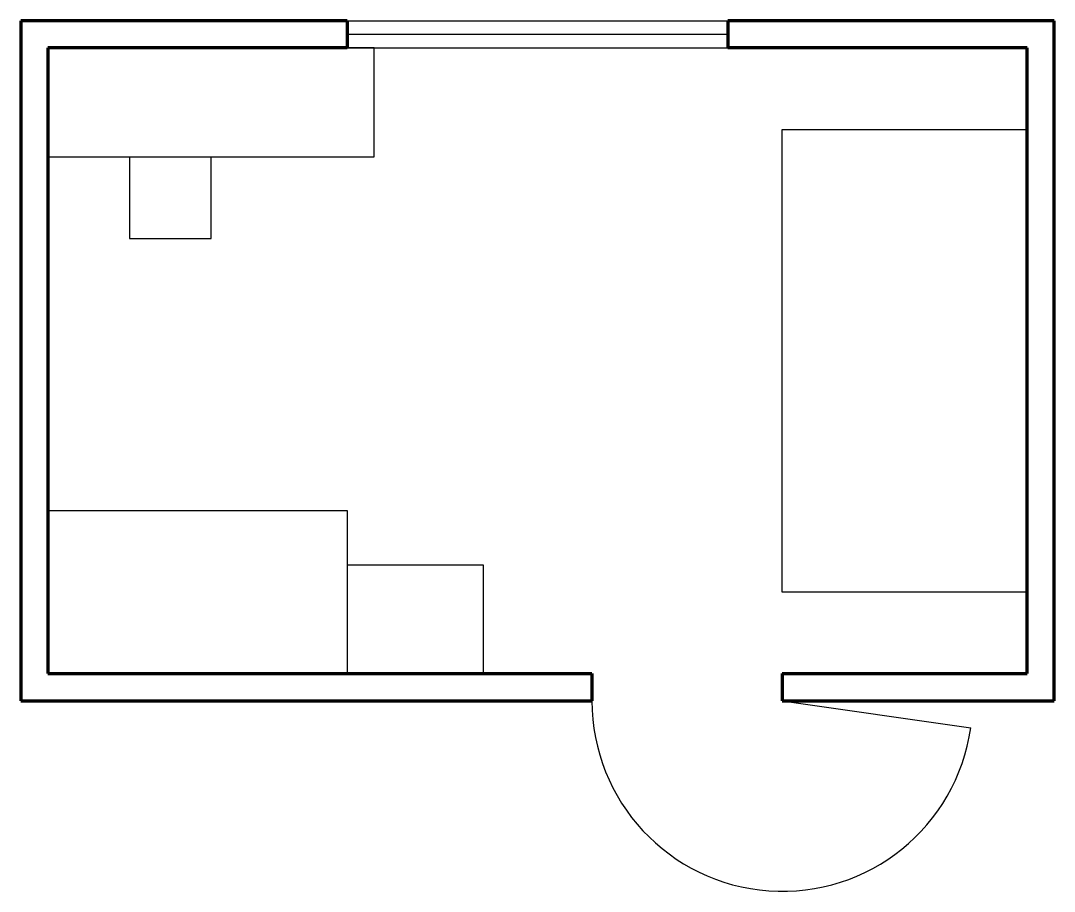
# Model space of a CAD drawing. Header units: millimetres. Extents: x 90 to 470, y 20 to 340.
import ezdxf

# ---------------------------------------------------------------- set-up
doc = ezdxf.new("R2010")
doc.units = ezdxf.units.MM
for name, color, linetype, lineweight in [('Дверь', 1, 'Continuous', 30), ('Мебель', 7, 'Continuous', 30), ('Окно', 5, 'Continuous', 30), ('Стены', 7, 'Continuous', 80)]:
    doc.layers.add(name, color=color, linetype=linetype, lineweight=lineweight)

msp = doc.modelspace()

# ---------------------------------------------------------------- linework, layer by layer
at = {"layer": 'Дверь'}
msp.add_line((370, 90), (439.3, 80.1), dxfattribs=at)
for start in [351.8699, 180]:
    msp.add_arc((370, 90), 70, start, 351.8699, dxfattribs=at)
at = {"layer": 'Мебель'}
for p, q in [((220, 330), (210, 330)), ((220, 290), (220, 330)), ((370, 130), (370, 300)), ((370, 300), (460, 300)), ((100, 290), (220, 290)), ((130, 290), (130, 260)), ((160, 260), (160, 290)), ((130, 260), (160, 260)), ((100, 160), (210, 160)), ((210, 160), (210, 100)), ((210, 140), (260, 140)), ((260, 140), (260, 100)), ((460, 130), (370, 130))]:
    msp.add_line(p, q, dxfattribs=at)
at = {"layer": 'Окно'}
for p, q in [((210, 340), (350, 340)), ((210, 335), (350, 335)), ((210, 330), (350, 330))]:
    msp.add_line(p, q, dxfattribs=at)
at = {"layer": 'Стены'}
for p, q in [((210, 340), (90, 340)), ((90, 340), (90, 90)), ((210, 340), (210, 330)), ((470, 340), (350, 340)), ((350, 340), (350, 330)), ((470, 90), (470, 340)), ((210, 330), (100, 330)), ((100, 330), (100, 100)), ((460, 330), (350, 330)), ((460, 100), (460, 330)), ((100, 100), (300, 100)), ((300, 100), (300, 90)), ((370, 100), (460, 100)), ((370, 100), (370, 90)), ((90, 90), (300, 90)), ((370, 90), (470, 90))]:
    msp.add_line(p, q, dxfattribs=at)

doc.saveas('drawing.dxf')
